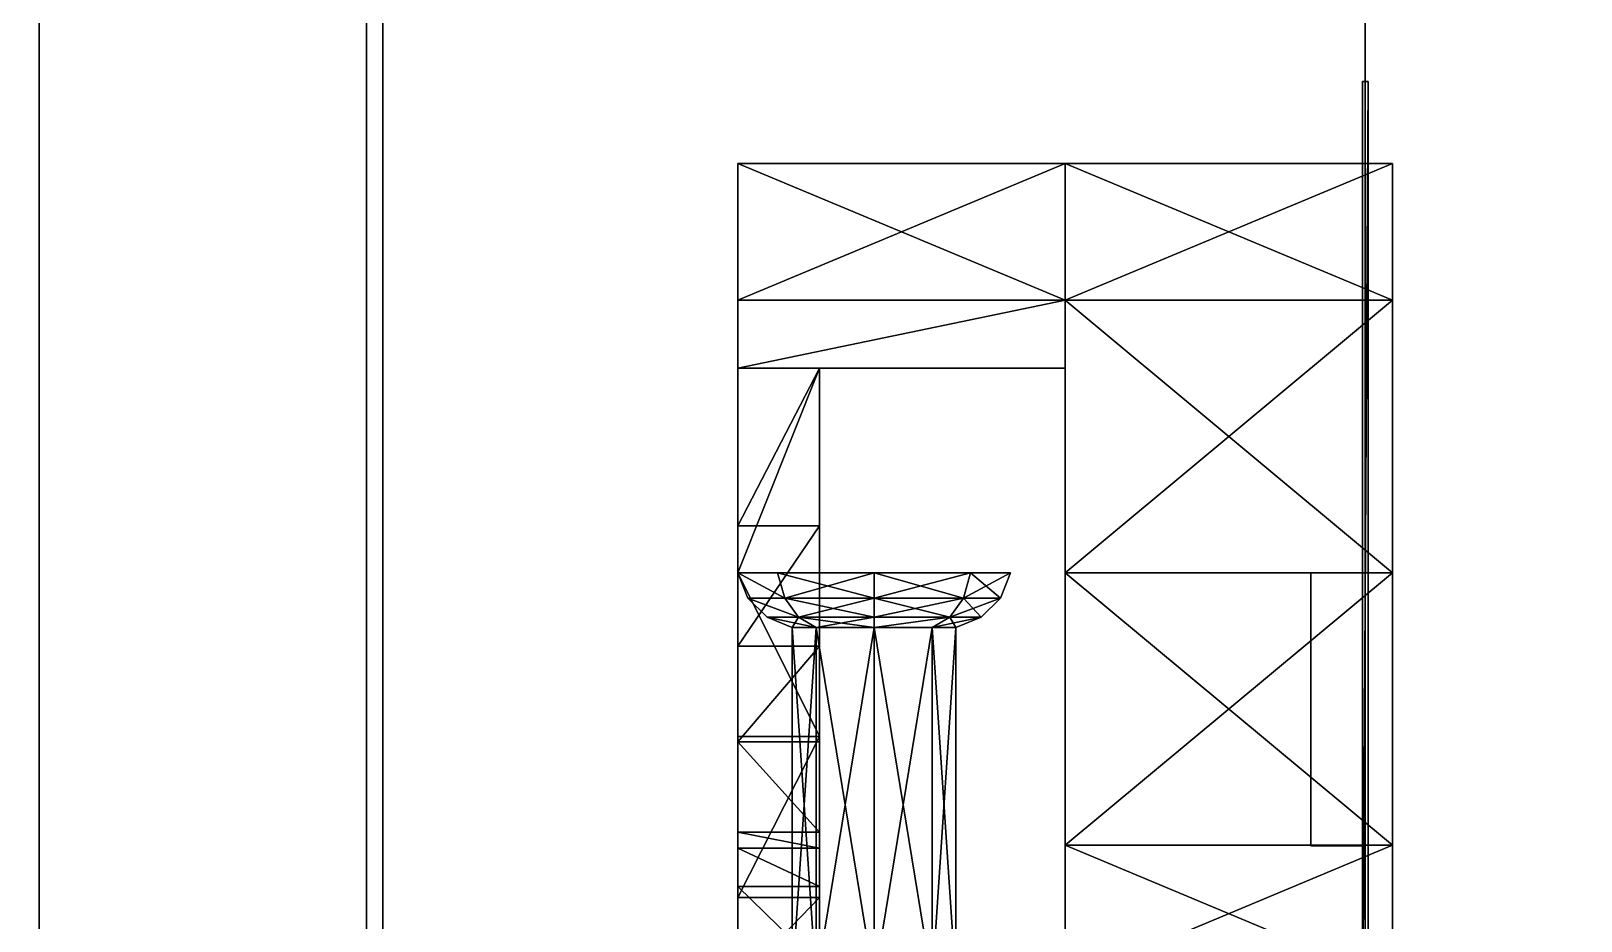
# Model space of a CAD drawing. Extents: x -150 to 2334, y -150 to 2984.
# Drawn here: x 2139.55 to 2167.95, y 2273.41 to 2289.72 of the extents above; entities that cross this region are included whole.
import ezdxf

# ---------------------------------------------------------------- set-up
doc = ezdxf.new("R2010")
doc.units = 0
for name, color, linetype in [('LAYER0', 7, 'CONTINUOUS'), ('LAYER5', 7, 'CONTINUOUS'), ('LAYER834', 250, 'CONTINUOUS'), ('LAYER845', 250, 'CONTINUOUS'), ('LAYER846', 250, 'CONTINUOUS'), ('LAYER847', 250, 'CONTINUOUS'), ('LAYER852', 9, 'CONTINUOUS'), ('LAYER853', 254, 'CONTINUOUS'), ('LAYER854', 7, 'CONTINUOUS')]:
    doc.layers.add(name, color=color, linetype=linetype)

msp = doc.modelspace()

# ---------------------------------------------------------------- linework, layer by layer
at = {"layer": 'LAYER0', "invisible_edges": 1}
for points in [[(2334, 2984, -5), (-150, -150, -5), (-150, 2984, -5), (2334, 2984, -5)], [(-150, -150, -5), (2334, 2984, -5), (2334, -150, -5), (-150, -150, -5)], [(2334, -150), (-150, 2984), (-150, -150), (2334, -150)], [(-150, 2984), (2334, -150), (2334, 2984), (-150, 2984)]]:
    msp.add_3dface(points, dxfattribs=at)
at = {"layer": 'LAYER5'}
for points, invisible_edges in [([(2164, 2814), (2184, 2834), (2164, 20), (2164, 2814)], 3), ([(2184, 0), (2164, 20), (2184, 2834), (2184, 0)], 3), ([(2184, 2834, 100), (2164, 2814, 100), (2184, 0, 100), (2184, 2834, 100)], 3), ([(2164, 2814, 100), (2164, 20), (2164, 20, 100), (2164, 2814, 100)], 1), ([(2164, 20), (2164, 2814, 100), (2164, 2814), (2164, 20)], 1), ([(2164, 20, 100), (2184, 0, 100), (2164, 2814, 100), (2164, 20, 100)], 3)]:
    msp.add_3dface(points, dxfattribs=dict(at, invisible_edges=invisible_edges))
at = {"layer": 'LAYER834', "invisible_edges": 1}
for points in [[(2164, 2255.792, 80), (1844, 2775.792, 80), (2164, 2775.792, 80), (2164, 2255.792, 80)], [(1844, 2775.792, 80), (2164, 2255.792, 80), (1844, 2255.792, 80), (1844, 2775.792, 80)], [(1844, 2255.792, 98), (2164, 2775.792, 98), (1844, 2775.792, 98), (1844, 2255.792, 98)], [(2164, 2775.792, 98), (1844, 2255.792, 98), (2164, 2255.792, 98), (2164, 2775.792, 98)], [(2164, 2775.792, 98), (2164, 2255.792, 80), (2164, 2775.792, 80), (2164, 2775.792, 98)], [(2164, 2255.792, 80), (2164, 2775.792, 98), (2164, 2255.792, 98), (2164, 2255.792, 80)]]:
    msp.add_3dface(points, dxfattribs=at)
at = {"layer": 'LAYER845', "invisible_edges": 1}
for points in [[(2164, 2775.792, 2349), (1844, 2255.792, 2349), (2164, 2255.792, 2349), (2164, 2775.792, 2349)], [(1844, 2255.792, 2349), (2164, 2775.792, 2349), (1844, 2775.792, 2349), (1844, 2255.792, 2349)], [(1844, 2775.792, 2331), (2164, 2255.792, 2331), (1844, 2255.792, 2331), (1844, 2775.792, 2331)], [(2164, 2255.792, 2331), (1844, 2775.792, 2331), (2164, 2775.792, 2331), (2164, 2255.792, 2331)], [(2164, 2255.792, 2331), (2164, 2775.792, 2349), (2164, 2255.792, 2349), (2164, 2255.792, 2331)], [(2164, 2775.792, 2349), (2164, 2255.792, 2331), (2164, 2775.792, 2331), (2164, 2775.792, 2349)]]:
    msp.add_3dface(points, dxfattribs=at)
at = {"layer": 'LAYER846', "invisible_edges": 1}
for points in [[(2139.7, 2251.792, 2335), (2139.7, 2779.792, 94), (2139.7, 2251.792, 94), (2139.7, 2251.792, 2335)], [(2139.7, 2779.792, 94), (2139.7, 2251.792, 2335), (2139.7, 2779.792, 2335), (2139.7, 2779.792, 94)], [(2145.7, 2251.792, 94), (2139.7, 2779.792, 94), (2145.7, 2779.792, 94), (2145.7, 2251.792, 94)], [(2139.7, 2779.792, 94), (2145.7, 2251.792, 94), (2139.7, 2251.792, 94), (2139.7, 2779.792, 94)], [(2139.7, 2251.792, 2335), (2145.7, 2779.792, 2335), (2139.7, 2779.792, 2335), (2139.7, 2251.792, 2335)], [(2145.7, 2779.792, 2335), (2139.7, 2251.792, 2335), (2145.7, 2251.792, 2335), (2145.7, 2779.792, 2335)], [(2145.7, 2779.792, 2335), (2145.7, 2251.792, 94), (2145.7, 2779.792, 94), (2145.7, 2779.792, 2335)], [(2145.7, 2251.792, 94), (2145.7, 2779.792, 2335), (2145.7, 2251.792, 2335), (2145.7, 2251.792, 94)]]:
    msp.add_3dface(points, dxfattribs=at)
at = {"layer": 'LAYER847', "invisible_edges": 1}
for points in [[(2146, 2255.792, 1154.5), (2164, 2775.792, 1154.5), (2164, 2255.792, 1154.5), (2146, 2255.792, 1154.5)], [(2164, 2775.792, 1154.5), (2146, 2255.792, 1154.5), (2146, 2775.792, 1154.5), (2164, 2775.792, 1154.5)], [(2146, 2775.792, 1274.5), (2164, 2255.792, 1274.5), (2164, 2775.792, 1274.5), (2146, 2775.792, 1274.5)], [(2164, 2255.792, 1274.5), (2146, 2775.792, 1274.5), (2146, 2255.792, 1274.5), (2164, 2255.792, 1274.5)], [(2146, 2255.792, 1154.5), (2146, 2775.792, 1274.5), (2146, 2775.792, 1154.5), (2146, 2255.792, 1154.5)], [(2146, 2775.792, 1274.5), (2146, 2255.792, 1154.5), (2146, 2255.792, 1274.5), (2146, 2775.792, 1274.5)], [(2164, 2255.792, 1274.5), (2164, 2775.792, 1154.5), (2164, 2775.792, 1274.5), (2164, 2255.792, 1274.5)], [(2164, 2775.792, 1154.5), (2164, 2255.792, 1274.5), (2164, 2255.792, 1154.5), (2164, 2775.792, 1154.5)]]:
    msp.add_3dface(points, dxfattribs=at)
at = {"layer": 'LAYER852'}
for points in [[(2152.5, 2279.792, 1186.5), (2153.364, 2279.33, 1188.136), (2153.232, 2279.792, 1188.268), (2152.5, 2279.792, 1186.5)], [(2152.687, 2279.33, 1186.5), (2153.364, 2279.33, 1188.136), (2152.5, 2279.792, 1186.5), (2152.687, 2279.33, 1186.5)], [(2153.364, 2279.33, 1184.864), (2152.5, 2279.792, 1186.5), (2153.232, 2279.792, 1184.732), (2153.364, 2279.33, 1184.864)], [(2152.687, 2279.33, 1186.5), (2152.5, 2279.792, 1186.5), (2153.364, 2279.33, 1184.864), (2152.687, 2279.33, 1186.5)], [(2153.232, 2279.792, 1184.732), (2153.232, 2279.792, 1188.268), (2152.5, 2279.792, 1186.5), (2153.232, 2279.792, 1184.732)], [(2152.5, 2279.792, 1186.5), (2155, 2279.792, 1184), (2153.232, 2279.792, 1184.732), (2152.5, 2279.792, 1186.5)], [(2153.232, 2279.792, 1188.268), (2155, 2279.792, 1184), (2152.5, 2279.792, 1186.5), (2153.232, 2279.792, 1188.268)], [(2153.232, 2279.792, 1188.268), (2155, 2279.33, 1188.814), (2155, 2279.792, 1189), (2153.232, 2279.792, 1188.268)], [(2153.364, 2279.33, 1188.136), (2155, 2279.33, 1188.814), (2153.232, 2279.792, 1188.268), (2153.364, 2279.33, 1188.136)], [(2155, 2279.792, 1184), (2153.364, 2279.33, 1184.864), (2153.232, 2279.792, 1184.732), (2155, 2279.792, 1184)], [(2155, 2279.792, 1184), (2153.232, 2279.792, 1188.268), (2153.232, 2279.792, 1184.732), (2155, 2279.792, 1184)], [(2155, 2279.792, 1184), (2155, 2279.792, 1189), (2153.232, 2279.792, 1188.268), (2155, 2279.792, 1184)], [(2153.232, 2279.792, 1188.268), (2156.768, 2279.792, 1184.732), (2155, 2279.792, 1184), (2153.232, 2279.792, 1188.268)], [(2155, 2279.792, 1189), (2156.768, 2279.792, 1184.732), (2153.232, 2279.792, 1188.268), (2155, 2279.792, 1189)], [(2155, 2279.33, 1184.186), (2153.364, 2279.33, 1184.864), (2155, 2279.792, 1184), (2155, 2279.33, 1184.186)], [(2155, 2279.792, 1189), (2156.636, 2279.33, 1188.136), (2156.768, 2279.792, 1188.268), (2155, 2279.792, 1189)], [(2155, 2279.33, 1188.814), (2156.636, 2279.33, 1188.136), (2155, 2279.792, 1189), (2155, 2279.33, 1188.814)], [(2156.768, 2279.792, 1184.732), (2155, 2279.33, 1184.186), (2155, 2279.792, 1184), (2156.768, 2279.792, 1184.732)], [(2156.636, 2279.33, 1184.864), (2155, 2279.33, 1184.186), (2156.768, 2279.792, 1184.732), (2156.636, 2279.33, 1184.864)], [(2156.768, 2279.792, 1184.732), (2155, 2279.792, 1189), (2155, 2279.792, 1184), (2156.768, 2279.792, 1184.732)], [(2156.768, 2279.792, 1184.732), (2156.768, 2279.792, 1188.268), (2155, 2279.792, 1189), (2156.768, 2279.792, 1184.732)], [(2155, 2279.792, 1189), (2157.5, 2279.792, 1186.5), (2156.768, 2279.792, 1184.732), (2155, 2279.792, 1189)], [(2156.768, 2279.792, 1188.268), (2157.5, 2279.792, 1186.5), (2155, 2279.792, 1189), (2156.768, 2279.792, 1188.268)], [(2156.636, 2279.33, 1184.864), (2157.5, 2279.792, 1186.5), (2157.313, 2279.33, 1186.5), (2156.636, 2279.33, 1184.864)], [(2156.768, 2279.792, 1184.732), (2157.5, 2279.792, 1186.5), (2156.636, 2279.33, 1184.864), (2156.768, 2279.792, 1184.732)], [(2157.313, 2279.33, 1186.5), (2156.768, 2279.792, 1188.268), (2156.636, 2279.33, 1188.136), (2157.313, 2279.33, 1186.5)], [(2157.5, 2279.792, 1186.5), (2156.768, 2279.792, 1188.268), (2157.313, 2279.33, 1186.5), (2157.5, 2279.792, 1186.5)], [(2157.5, 2279.792, 1186.5), (2156.768, 2279.792, 1188.268), (2156.768, 2279.792, 1184.732), (2157.5, 2279.792, 1186.5)], [(2152.687, 2279.33, 1186.5), (2153.613, 2278.979, 1187.887), (2153.364, 2279.33, 1188.136), (2152.687, 2279.33, 1186.5)], [(2153.038, 2278.979, 1186.5), (2153.613, 2278.979, 1187.887), (2152.687, 2279.33, 1186.5), (2153.038, 2278.979, 1186.5)], [(2152.687, 2279.33, 1186.5), (2153.613, 2278.979, 1185.113), (2153.038, 2278.979, 1186.5), (2152.687, 2279.33, 1186.5)], [(2153.364, 2279.33, 1184.864), (2153.613, 2278.979, 1185.113), (2152.687, 2279.33, 1186.5), (2153.364, 2279.33, 1184.864)], [(2153.364, 2279.33, 1188.136), (2155, 2278.979, 1188.462), (2155, 2279.33, 1188.814), (2153.364, 2279.33, 1188.136)], [(2153.613, 2278.979, 1187.887), (2155, 2278.979, 1188.462), (2153.364, 2279.33, 1188.136), (2153.613, 2278.979, 1187.887)], [(2155, 2279.33, 1184.186), (2153.613, 2278.979, 1185.113), (2153.364, 2279.33, 1184.864), (2155, 2279.33, 1184.186)], [(2155, 2278.979, 1184.538), (2153.613, 2278.979, 1185.113), (2155, 2279.33, 1184.186), (2155, 2278.979, 1184.538)], [(2155, 2279.33, 1188.814), (2156.387, 2278.979, 1187.887), (2156.636, 2279.33, 1188.136), (2155, 2279.33, 1188.814)], [(2155, 2278.979, 1188.462), (2156.387, 2278.979, 1187.887), (2155, 2279.33, 1188.814), (2155, 2278.979, 1188.462)], [(2156.636, 2279.33, 1184.864), (2155, 2278.979, 1184.538), (2155, 2279.33, 1184.186), (2156.636, 2279.33, 1184.864)], [(2156.387, 2278.979, 1185.113), (2155, 2278.979, 1184.538), (2156.636, 2279.33, 1184.864), (2156.387, 2278.979, 1185.113)], [(2156.387, 2278.979, 1185.113), (2157.313, 2279.33, 1186.5), (2156.962, 2278.979, 1186.5), (2156.387, 2278.979, 1185.113)], [(2156.636, 2279.33, 1184.864), (2157.313, 2279.33, 1186.5), (2156.387, 2278.979, 1185.113), (2156.636, 2279.33, 1184.864)], [(2156.962, 2278.979, 1186.5), (2156.636, 2279.33, 1188.136), (2156.387, 2278.979, 1187.887), (2156.962, 2278.979, 1186.5)], [(2157.313, 2279.33, 1186.5), (2156.636, 2279.33, 1188.136), (2156.962, 2278.979, 1186.5), (2157.313, 2279.33, 1186.5)], [(2153.038, 2278.979, 1186.5), (2153.939, 2278.792, 1187.561), (2153.613, 2278.979, 1187.887), (2153.038, 2278.979, 1186.5)], [(2153.5, 2278.792, 1186.5), (2153.939, 2278.792, 1187.561), (2153.038, 2278.979, 1186.5), (2153.5, 2278.792, 1186.5)], [(2153.613, 2278.979, 1185.113), (2153.5, 2278.792, 1186.5), (2153.038, 2278.979, 1186.5), (2153.613, 2278.979, 1185.113)], [(2153.939, 2278.792, 1185.439), (2153.5, 2278.792, 1186.5), (2153.613, 2278.979, 1185.113), (2153.939, 2278.792, 1185.439)], [(2153.5, 2272.292, 1186.5), (2153.939, 2278.792, 1187.561), (2153.5, 2278.792, 1186.5), (2153.5, 2272.292, 1186.5)], [(2153.939, 2272.292, 1187.561), (2153.939, 2278.792, 1187.561), (2153.5, 2272.292, 1186.5), (2153.939, 2272.292, 1187.561)], [(2153.5, 2278.792, 1186.5), (2153.939, 2272.292, 1185.439), (2153.5, 2272.292, 1186.5), (2153.5, 2278.792, 1186.5)], [(2153.939, 2278.792, 1185.439), (2153.939, 2272.292, 1185.439), (2153.5, 2278.792, 1186.5), (2153.939, 2278.792, 1185.439)], [(2153.613, 2278.979, 1187.887), (2155, 2278.792, 1188), (2155, 2278.979, 1188.462), (2153.613, 2278.979, 1187.887)], [(2153.939, 2278.792, 1187.561), (2155, 2278.792, 1188), (2153.613, 2278.979, 1187.887), (2153.939, 2278.792, 1187.561)], [(2155, 2278.979, 1184.538), (2153.939, 2278.792, 1185.439), (2153.613, 2278.979, 1185.113), (2155, 2278.979, 1184.538)], [(2155, 2278.792, 1185), (2153.939, 2278.792, 1185.439), (2155, 2278.979, 1184.538), (2155, 2278.792, 1185)], [(2153.939, 2272.292, 1187.561), (2155, 2278.792, 1188), (2153.939, 2278.792, 1187.561), (2153.939, 2272.292, 1187.561)], [(2155, 2272.292, 1188), (2155, 2278.792, 1188), (2153.939, 2272.292, 1187.561), (2155, 2272.292, 1188)], [(2155, 2272.292, 1185), (2153.939, 2278.792, 1185.439), (2155, 2278.792, 1185), (2155, 2272.292, 1185)], [(2153.939, 2272.292, 1185.439), (2153.939, 2278.792, 1185.439), (2155, 2272.292, 1185), (2153.939, 2272.292, 1185.439)], [(2155, 2278.792, 1188), (2156.387, 2278.979, 1187.887), (2155, 2278.979, 1188.462), (2155, 2278.792, 1188)], [(2156.061, 2278.792, 1187.561), (2156.387, 2278.979, 1187.887), (2155, 2278.792, 1188), (2156.061, 2278.792, 1187.561)], [(2156.387, 2278.979, 1185.113), (2155, 2278.792, 1185), (2155, 2278.979, 1184.538), (2156.387, 2278.979, 1185.113)], [(2156.061, 2278.792, 1185.439), (2155, 2278.792, 1185), (2156.387, 2278.979, 1185.113), (2156.061, 2278.792, 1185.439)], [(2155, 2272.292, 1188), (2156.061, 2278.792, 1187.561), (2155, 2278.792, 1188), (2155, 2272.292, 1188)], [(2156.061, 2272.292, 1187.561), (2156.061, 2278.792, 1187.561), (2155, 2272.292, 1188), (2156.061, 2272.292, 1187.561)], [(2155, 2278.792, 1185), (2156.061, 2272.292, 1185.439), (2155, 2272.292, 1185), (2155, 2278.792, 1185)], [(2156.061, 2278.792, 1185.439), (2156.061, 2272.292, 1185.439), (2155, 2278.792, 1185), (2156.061, 2278.792, 1185.439)], [(2156.061, 2278.792, 1185.439), (2156.962, 2278.979, 1186.5), (2156.5, 2278.792, 1186.5), (2156.061, 2278.792, 1185.439)], [(2156.387, 2278.979, 1185.113), (2156.962, 2278.979, 1186.5), (2156.061, 2278.792, 1185.439), (2156.387, 2278.979, 1185.113)], [(2156.5, 2278.792, 1186.5), (2156.387, 2278.979, 1187.887), (2156.061, 2278.792, 1187.561), (2156.5, 2278.792, 1186.5)], [(2156.061, 2278.792, 1185.439), (2156.5, 2272.292, 1186.5), (2156.5, 2278.792, 1186.5), (2156.061, 2278.792, 1185.439)], [(2156.061, 2272.292, 1185.439), (2156.5, 2272.292, 1186.5), (2156.061, 2278.792, 1185.439), (2156.061, 2272.292, 1185.439)], [(2156.061, 2272.292, 1187.561), (2156.5, 2278.792, 1186.5), (2156.061, 2278.792, 1187.561), (2156.061, 2272.292, 1187.561)], [(2156.5, 2272.292, 1186.5), (2156.5, 2278.792, 1186.5), (2156.061, 2272.292, 1187.561), (2156.5, 2272.292, 1186.5)], [(2156.061, 2278.792, 1187.561), (2156.5, 2272.292, 1186.5), (2156.5, 2278.792, 1186.5), (2156.061, 2278.792, 1187.561)], [(2156.061, 2272.292, 1187.561), (2156.5, 2272.292, 1186.5), (2156.061, 2278.792, 1187.561), (2156.061, 2272.292, 1187.561)], [(2156.061, 2278.792, 1185.439), (2156.5, 2272.292, 1186.5), (2156.061, 2272.292, 1185.439), (2156.061, 2278.792, 1185.439)], [(2156.5, 2278.792, 1186.5), (2156.5, 2272.292, 1186.5), (2156.061, 2278.792, 1185.439), (2156.5, 2278.792, 1186.5)], [(2156.061, 2278.792, 1185.439), (2156.5, 2272.292, 1186.5), (2156.061, 2272.292, 1185.439), (2156.061, 2278.792, 1185.439)], [(2156.5, 2278.792, 1186.5), (2156.5, 2272.292, 1186.5), (2156.061, 2278.792, 1185.439), (2156.5, 2278.792, 1186.5)], [(2156.962, 2278.979, 1186.5), (2156.387, 2278.979, 1187.887), (2156.5, 2278.792, 1186.5), (2156.962, 2278.979, 1186.5)]]:
    msp.add_3dface(points, dxfattribs=at)
at = {"layer": 'LAYER853'}
for points in [[(2163.95, 2270.792, 1195.5), (2164.05, 2288.792, 1195.5), (2163.95, 2288.792, 1195.5), (2163.95, 2270.792, 1195.5)], [(2164.05, 2270.792, 1195.5), (2164.05, 2288.792, 1195.5), (2163.95, 2270.792, 1195.5), (2164.05, 2270.792, 1195.5)], [(2163.95, 2288.792, 1195.5), (2164.05, 2288.792, 1177.5), (2163.95, 2288.792, 1177.5), (2163.95, 2288.792, 1195.5)], [(2164.05, 2288.792, 1195.5), (2164.05, 2288.792, 1177.5), (2163.95, 2288.792, 1195.5), (2164.05, 2288.792, 1195.5)], [(2164.05, 2288.792, 1177.5), (2163.95, 2270.792, 1177.5), (2164.05, 2270.792, 1177.5), (2164.05, 2288.792, 1177.5)], [(2163.95, 2288.792, 1177.5), (2163.95, 2270.792, 1177.5), (2164.05, 2288.792, 1177.5), (2163.95, 2288.792, 1177.5)], [(2163.95, 2288.792, 1177.5), (2163.95, 2270.792, 1195.5), (2163.95, 2288.792, 1195.5), (2163.95, 2288.792, 1177.5)], [(2163.95, 2270.792, 1177.5), (2163.95, 2270.792, 1195.5), (2163.95, 2288.792, 1177.5), (2163.95, 2270.792, 1177.5)], [(2164.05, 2288.792, 1195.5), (2164.05, 2270.792, 1177.5), (2164.05, 2288.792, 1177.5), (2164.05, 2288.792, 1195.5)], [(2164.05, 2270.792, 1195.5), (2164.05, 2270.792, 1177.5), (2164.05, 2288.792, 1195.5), (2164.05, 2270.792, 1195.5)], [(2158.5, 2284.785, 1191.493), (2152.5, 2287.292, 1186.5), (2152.5, 2284.785, 1191.493), (2158.5, 2284.785, 1191.493)], [(2158.5, 2287.292, 1186.5), (2152.5, 2287.292, 1186.5), (2158.5, 2284.785, 1191.493), (2158.5, 2287.292, 1186.5)], [(2158.5, 2287.292, 1186.5), (2152.5, 2284.785, 1181.507), (2152.5, 2287.292, 1186.5), (2158.5, 2287.292, 1186.5)], [(2158.5, 2284.785, 1181.507), (2152.5, 2284.785, 1181.507), (2158.5, 2287.292, 1186.5), (2158.5, 2284.785, 1181.507)], [(2152.5, 2287.292, 1186.5), (2152.5, 2283.542, 1180.554), (2152.5, 2283.542, 1186.281), (2152.5, 2287.292, 1186.5)], [(2152.5, 2284.785, 1181.507), (2152.5, 2283.542, 1180.554), (2152.5, 2287.292, 1186.5), (2152.5, 2284.785, 1181.507)], [(2152.5, 2283.542, 1192.007), (2152.5, 2287.292, 1186.5), (2152.5, 2283.542, 1186.281), (2152.5, 2283.542, 1192.007)], [(2152.5, 2284.785, 1191.493), (2152.5, 2287.292, 1186.5), (2152.5, 2283.542, 1192.007), (2152.5, 2284.785, 1191.493)], [(2158.5, 2284.785, 1191.493), (2164.5, 2287.292, 1186.5), (2158.5, 2287.292, 1186.5), (2158.5, 2284.785, 1191.493)], [(2164.5, 2284.785, 1191.493), (2164.5, 2287.292, 1186.5), (2158.5, 2284.785, 1191.493), (2164.5, 2284.785, 1191.493)], [(2158.5, 2279.792, 1179), (2158.5, 2287.292, 1186.5), (2158.5, 2284.785, 1181.507), (2158.5, 2279.792, 1179)], [(2158.5, 2274.799, 1181.507), (2158.5, 2287.292, 1186.5), (2158.5, 2279.792, 1179), (2158.5, 2274.799, 1181.507)], [(2158.5, 2274.799, 1181.507), (2158.5, 2284.785, 1191.493), (2158.5, 2287.292, 1186.5), (2158.5, 2274.799, 1181.507)], [(2158.5, 2283.542, 1192.007), (2158.5, 2287.292, 1186.5), (2158.5, 2284.785, 1191.493), (2158.5, 2283.542, 1192.007)], [(2158.5, 2283.542, 1186.281), (2158.5, 2287.292, 1186.5), (2158.5, 2283.542, 1192.007), (2158.5, 2283.542, 1186.281)], [(2158.5, 2283.542, 1180.554), (2158.5, 2287.292, 1186.5), (2158.5, 2283.542, 1186.281), (2158.5, 2283.542, 1180.554)], [(2158.5, 2284.785, 1181.507), (2158.5, 2287.292, 1186.5), (2158.5, 2283.542, 1180.554), (2158.5, 2284.785, 1181.507)], [(2158.5, 2287.292, 1186.5), (2164.5, 2284.785, 1181.507), (2158.5, 2284.785, 1181.507), (2158.5, 2287.292, 1186.5)], [(2164.5, 2287.292, 1186.5), (2164.5, 2284.785, 1181.507), (2158.5, 2287.292, 1186.5), (2164.5, 2287.292, 1186.5)], [(2164.5, 2284.785, 1191.493), (2164.5, 2274.799, 1191.493), (2164.5, 2287.292, 1186.5), (2164.5, 2284.785, 1191.493)], [(2164.5, 2279.792, 1179), (2164.5, 2287.292, 1186.5), (2164.5, 2274.799, 1181.507), (2164.5, 2279.792, 1179)], [(2164.5, 2284.785, 1181.507), (2164.5, 2287.292, 1186.5), (2164.5, 2279.792, 1179), (2164.5, 2284.785, 1181.507)], [(2164.5, 2272.292, 1186.5), (2164.5, 2287.292, 1186.5), (2164.5, 2284.785, 1191.493), (2164.5, 2272.292, 1186.5)], [(2164.5, 2274.799, 1181.507), (2164.5, 2287.292, 1186.5), (2164.5, 2272.292, 1186.5), (2164.5, 2274.799, 1181.507)], [(2152.5, 2283.542, 1192.007), (2158.5, 2284.785, 1191.493), (2152.5, 2284.785, 1191.493), (2152.5, 2283.542, 1192.007)], [(2158.5, 2283.542, 1192.007), (2158.5, 2284.785, 1191.493), (2152.5, 2283.542, 1192.007), (2158.5, 2283.542, 1192.007)], [(2158.5, 2284.785, 1181.507), (2152.5, 2283.542, 1180.554), (2152.5, 2284.785, 1181.507), (2158.5, 2284.785, 1181.507)], [(2158.5, 2283.542, 1180.554), (2152.5, 2283.542, 1180.554), (2158.5, 2284.785, 1181.507), (2158.5, 2283.542, 1180.554)], [(2158.5, 2279.792, 1194), (2164.5, 2284.785, 1191.493), (2158.5, 2284.785, 1191.493), (2158.5, 2279.792, 1194)], [(2164.5, 2279.792, 1194), (2164.5, 2284.785, 1191.493), (2158.5, 2279.792, 1194), (2164.5, 2279.792, 1194)], [(2158.5, 2284.785, 1181.507), (2164.5, 2279.792, 1179), (2158.5, 2279.792, 1179), (2158.5, 2284.785, 1181.507)], [(2164.5, 2284.785, 1181.507), (2164.5, 2279.792, 1179), (2158.5, 2284.785, 1181.507), (2164.5, 2284.785, 1181.507)], [(2158.5, 2274.799, 1191.493), (2158.5, 2284.785, 1191.493), (2158.5, 2272.292, 1186.5), (2158.5, 2274.799, 1191.493)], [(2158.5, 2279.792, 1194), (2158.5, 2284.785, 1191.493), (2158.5, 2274.799, 1191.493), (2158.5, 2279.792, 1194)], [(2158.5, 2272.292, 1186.5), (2158.5, 2284.785, 1191.493), (2158.5, 2274.799, 1181.507), (2158.5, 2272.292, 1186.5)], [(2164.5, 2279.792, 1194), (2164.5, 2274.799, 1191.493), (2164.5, 2284.785, 1191.493), (2164.5, 2279.792, 1194)], [(2164.5, 2274.799, 1191.493), (2164.5, 2284.785, 1191.493), (2164.5, 2279.792, 1194), (2164.5, 2274.799, 1191.493)], [(2164.5, 2272.292, 1186.5), (2164.5, 2284.785, 1191.493), (2164.5, 2274.799, 1191.493), (2164.5, 2272.292, 1186.5)], [(2164.5, 2275.365, 1186.005), (2164.5, 2283.326, 1185.51), (2164.5, 2284.192, 1186.01), (2164.5, 2275.365, 1186.005)], [(2164.5, 2275.365, 1187.016), (2164.5, 2284.192, 1186.01), (2164.5, 2284.192, 1187.01), (2164.5, 2275.365, 1187.016)], [(2164.5, 2275.365, 1186.005), (2164.5, 2284.192, 1186.01), (2164.5, 2275.365, 1187.016), (2164.5, 2275.365, 1186.005)], [(2164.5, 2276.258, 1187.492), (2164.5, 2284.192, 1187.01), (2164.5, 2283.326, 1187.51), (2164.5, 2276.258, 1187.492)], [(2164.5, 2275.365, 1187.016), (2164.5, 2284.192, 1187.01), (2164.5, 2276.258, 1187.492), (2164.5, 2275.365, 1187.016)], [(2152.5, 2280.651, 1181.889), (2154, 2283.542, 1182.554), (2152.5, 2283.542, 1182.554), (2152.5, 2280.651, 1181.889)], [(2154, 2280.651, 1181.889), (2154, 2283.542, 1182.554), (2152.5, 2280.651, 1181.889), (2154, 2280.651, 1181.889)], [(2152.5, 2279.792, 1179), (2154, 2283.542, 1180.554), (2154, 2279.792, 1179), (2152.5, 2279.792, 1179)], [(2152.5, 2283.542, 1180.554), (2154, 2283.542, 1180.554), (2152.5, 2279.792, 1179), (2152.5, 2283.542, 1180.554)], [(2152.5, 2283.542, 1180.554), (2154, 2283.542, 1182.554), (2154, 2283.542, 1180.554), (2152.5, 2283.542, 1180.554)], [(2152.5, 2283.542, 1182.554), (2154, 2283.542, 1182.554), (2152.5, 2283.542, 1180.554), (2152.5, 2283.542, 1182.554)], [(2158.5, 2283.542, 1180.554), (2152.5, 2283.542, 1192.007), (2152.5, 2283.542, 1180.554), (2158.5, 2283.542, 1180.554)], [(2158.5, 2283.542, 1192.007), (2152.5, 2283.542, 1192.007), (2158.5, 2283.542, 1180.554), (2158.5, 2283.542, 1192.007)], [(2152.5, 2279.792, 1179), (2152.5, 2283.542, 1182.554), (2152.5, 2283.542, 1180.554), (2152.5, 2279.792, 1179)], [(2152.5, 2280.651, 1181.889), (2152.5, 2283.542, 1182.554), (2152.5, 2279.792, 1179), (2152.5, 2280.651, 1181.889)], [(2154, 2280.651, 1181.889), (2154, 2283.542, 1180.554), (2154, 2283.542, 1182.554), (2154, 2280.651, 1181.889)], [(2154, 2279.792, 1179), (2154, 2283.542, 1180.554), (2154, 2280.651, 1181.889), (2154, 2279.792, 1179)], [(2154, 2279.792, 1179), (2154, 2283.542, 1182.554), (2154, 2280.651, 1181.889), (2154, 2279.792, 1179)], [(2154, 2283.542, 1180.554), (2154, 2283.542, 1182.554), (2154, 2279.792, 1179), (2154, 2283.542, 1180.554)], [(2164.5, 2276.238, 1185.493), (2164.5, 2283.326, 1185.51), (2164.5, 2275.365, 1186.005), (2164.5, 2276.238, 1185.493)], [(2164.5, 2280.81, 1182.966), (2164.5, 2280.792, 1190.055), (2164.5, 2280.298, 1182.093), (2164.5, 2280.81, 1182.966)], [(2164.5, 2280.298, 1182.093), (2164.5, 2280.792, 1190.055), (2164.5, 2280.292, 1190.921), (2164.5, 2280.298, 1182.093)], [(2152.5, 2278.447, 1182.301), (2154, 2280.651, 1181.889), (2152.5, 2280.651, 1181.889), (2152.5, 2278.447, 1182.301)], [(2154, 2278.447, 1182.301), (2154, 2280.651, 1181.889), (2152.5, 2278.447, 1182.301), (2154, 2278.447, 1182.301)], [(2152.5, 2276.792, 1180.554), (2152.5, 2280.651, 1181.889), (2152.5, 2279.792, 1179), (2152.5, 2276.792, 1180.554)], [(2152.5, 2278.447, 1182.301), (2152.5, 2280.651, 1181.889), (2152.5, 2276.792, 1180.554), (2152.5, 2278.447, 1182.301)], [(2154, 2276.792, 1180.554), (2154, 2280.651, 1181.889), (2154, 2279.792, 1179), (2154, 2276.792, 1180.554)], [(2154, 2278.447, 1182.301), (2154, 2280.651, 1181.889), (2154, 2276.792, 1180.554), (2154, 2278.447, 1182.301)], [(2154, 2276.792, 1180.554), (2154, 2280.651, 1181.889), (2154, 2278.447, 1182.301), (2154, 2276.792, 1180.554)], [(2154, 2279.792, 1179), (2154, 2280.651, 1181.889), (2154, 2276.792, 1180.554), (2154, 2279.792, 1179)], [(2164.5, 2280.298, 1182.093), (2164.5, 2280.292, 1190.921), (2164.5, 2279.286, 1182.093), (2164.5, 2280.298, 1182.093)], [(2164.5, 2279.286, 1182.093), (2164.5, 2280.292, 1190.921), (2164.5, 2279.292, 1190.921), (2164.5, 2279.286, 1182.093)], [(2152.5, 2279.792, 1179), (2154, 2276.792, 1180.554), (2152.5, 2276.792, 1180.554), (2152.5, 2279.792, 1179)], [(2154, 2279.792, 1179), (2154, 2276.792, 1180.554), (2152.5, 2279.792, 1179), (2154, 2279.792, 1179)], [(2158.5, 2274.799, 1191.493), (2164.5, 2279.792, 1194), (2158.5, 2279.792, 1194), (2158.5, 2274.799, 1191.493)], [(2164.5, 2274.799, 1191.493), (2164.5, 2279.792, 1194), (2158.5, 2274.799, 1191.493), (2164.5, 2274.799, 1191.493)], [(2158.5, 2279.792, 1179), (2164.5, 2274.799, 1181.507), (2158.5, 2274.799, 1181.507), (2158.5, 2279.792, 1179)], [(2164.5, 2279.792, 1179), (2164.5, 2274.799, 1181.507), (2158.5, 2279.792, 1179), (2164.5, 2279.792, 1179)], [(2164.5, 2278.811, 1182.987), (2164.5, 2279.292, 1190.921), (2164.5, 2278.792, 1190.055), (2164.5, 2278.811, 1182.987)], [(2164.5, 2279.286, 1182.093), (2164.5, 2279.292, 1190.921), (2164.5, 2278.811, 1182.987), (2164.5, 2279.286, 1182.093)], [(2152.5, 2276.692, 1184.446), (2154, 2278.447, 1182.301), (2152.5, 2278.447, 1182.301), (2152.5, 2276.692, 1184.446)], [(2154, 2276.692, 1184.446), (2154, 2278.447, 1182.301), (2152.5, 2276.692, 1184.446), (2154, 2276.692, 1184.446)], [(2152.5, 2273.846, 1183.5), (2152.5, 2278.447, 1182.301), (2152.5, 2276.792, 1180.554), (2152.5, 2273.846, 1183.5)], [(2152.5, 2276.692, 1184.446), (2152.5, 2278.447, 1182.301), (2152.5, 2273.846, 1183.5), (2152.5, 2276.692, 1184.446)], [(2154, 2273.846, 1183.5), (2154, 2278.447, 1182.301), (2154, 2276.692, 1184.446), (2154, 2273.846, 1183.5)], [(2154, 2276.792, 1180.554), (2154, 2278.447, 1182.301), (2154, 2273.846, 1183.5), (2154, 2276.792, 1180.554)], [(2154, 2276.792, 1180.554), (2152.5, 2273.846, 1183.5), (2152.5, 2276.792, 1180.554), (2154, 2276.792, 1180.554)], [(2154, 2273.846, 1183.5), (2152.5, 2273.846, 1183.5), (2154, 2276.792, 1180.554), (2154, 2273.846, 1183.5)], [(2152.5, 2272.292, 1186.5), (2152.5, 2276.692, 1184.446), (2152.5, 2273.846, 1183.5), (2152.5, 2272.292, 1186.5)], [(2152.5, 2275.042, 1186.5), (2152.5, 2276.692, 1184.446), (2152.5, 2272.292, 1186.5), (2152.5, 2275.042, 1186.5)], [(2154, 2275.042, 1186.5), (2152.5, 2276.692, 1184.446), (2152.5, 2275.042, 1186.5), (2154, 2275.042, 1186.5)], [(2154, 2276.692, 1184.446), (2152.5, 2276.692, 1184.446), (2154, 2275.042, 1186.5), (2154, 2276.692, 1184.446)], [(2154, 2272.292, 1186.5), (2154, 2276.692, 1184.446), (2154, 2275.042, 1186.5), (2154, 2272.292, 1186.5)], [(2154, 2273.846, 1183.5), (2154, 2276.692, 1184.446), (2154, 2272.292, 1186.5), (2154, 2273.846, 1183.5)], [(2152.5, 2272.438, 1186.854), (2152.5, 2275.042, 1186.5), (2152.5, 2272.292, 1186.5), (2152.5, 2272.438, 1186.854)], [(2152.5, 2274.749, 1187.207), (2152.5, 2275.042, 1186.5), (2152.5, 2272.438, 1186.854), (2152.5, 2274.749, 1187.207)], [(2154, 2274.749, 1187.207), (2152.5, 2275.042, 1186.5), (2152.5, 2274.749, 1187.207), (2154, 2274.749, 1187.207)], [(2154, 2275.042, 1186.5), (2152.5, 2275.042, 1186.5), (2154, 2274.749, 1187.207), (2154, 2275.042, 1186.5)], [(2154, 2272.438, 1186.854), (2154, 2275.042, 1186.5), (2154, 2274.749, 1187.207), (2154, 2272.438, 1186.854)], [(2154, 2272.292, 1186.5), (2154, 2275.042, 1186.5), (2154, 2272.438, 1186.854), (2154, 2272.292, 1186.5)], [(2158.5, 2272.292, 1186.5), (2164.5, 2274.799, 1191.493), (2158.5, 2274.799, 1191.493), (2158.5, 2272.292, 1186.5)], [(2164.5, 2272.292, 1186.5), (2164.5, 2274.799, 1191.493), (2158.5, 2272.292, 1186.5), (2164.5, 2272.292, 1186.5)], [(2158.5, 2274.799, 1181.507), (2164.5, 2272.292, 1186.5), (2158.5, 2272.292, 1186.5), (2158.5, 2274.799, 1181.507)], [(2164.5, 2274.799, 1181.507), (2164.5, 2272.292, 1186.5), (2158.5, 2274.799, 1181.507), (2164.5, 2274.799, 1181.507)], [(2152.5, 2272.585, 1187.207), (2152.5, 2274.749, 1187.207), (2152.5, 2272.438, 1186.854), (2152.5, 2272.585, 1187.207)], [(2152.5, 2274.042, 1188.25), (2152.5, 2274.749, 1187.207), (2152.5, 2272.585, 1187.207), (2152.5, 2274.042, 1188.25)], [(2154, 2274.042, 1188.25), (2152.5, 2274.749, 1187.207), (2152.5, 2274.042, 1188.25), (2154, 2274.042, 1188.25)], [(2154, 2274.749, 1187.207), (2152.5, 2274.749, 1187.207), (2154, 2274.042, 1188.25), (2154, 2274.749, 1187.207)], [(2154, 2272.585, 1187.207), (2154, 2274.749, 1187.207), (2154, 2274.042, 1188.25), (2154, 2272.585, 1187.207)], [(2154, 2272.438, 1186.854), (2154, 2274.749, 1187.207), (2154, 2272.585, 1187.207), (2154, 2272.438, 1186.854)], [(2154, 2272.585, 1187.207), (2152.5, 2274.042, 1188.25), (2152.5, 2272.585, 1187.207), (2154, 2272.585, 1187.207)], [(2154, 2274.042, 1188.25), (2152.5, 2274.042, 1188.25), (2154, 2272.585, 1187.207), (2154, 2274.042, 1188.25)], [(2154, 2273.846, 1183.5), (2152.5, 2272.292, 1186.5), (2152.5, 2273.846, 1183.5), (2154, 2273.846, 1183.5)], [(2154, 2272.292, 1186.5), (2152.5, 2272.292, 1186.5), (2154, 2273.846, 1183.5), (2154, 2272.292, 1186.5)]]:
    msp.add_3dface(points, dxfattribs=at)
at = {"layer": 'LAYER854', "invisible_edges": 1}
for points in [[(2164, 2279.792, 1186.5), (2163, 2279.792, 1191.5), (2164, 2279.792, 1191.5), (2164, 2279.792, 1186.5)], [(2163, 2279.792, 1191.5), (2164, 2279.792, 1186.5), (2163, 2279.792, 1186.5), (2163, 2279.792, 1191.5)], [(2163, 2279.792, 1191.5), (2164, 2274.792, 1191.5), (2164, 2279.792, 1191.5), (2163, 2279.792, 1191.5)], [(2164, 2274.792, 1191.5), (2163, 2279.792, 1191.5), (2163, 2274.792, 1191.5), (2164, 2274.792, 1191.5)], [(2163, 2274.792, 1186.5), (2164, 2279.792, 1186.5), (2164, 2274.792, 1186.5), (2163, 2274.792, 1186.5)], [(2164, 2279.792, 1186.5), (2163, 2274.792, 1186.5), (2163, 2279.792, 1186.5), (2164, 2279.792, 1186.5)], [(2163, 2279.792, 1191.5), (2163, 2274.792, 1186.5), (2163, 2274.792, 1191.5), (2163, 2279.792, 1191.5)], [(2163, 2274.792, 1186.5), (2163, 2279.792, 1191.5), (2163, 2279.792, 1186.5), (2163, 2274.792, 1186.5)], [(2164, 2279.792, 1186.5), (2164, 2274.792, 1191.5), (2164, 2274.792, 1186.5), (2164, 2279.792, 1186.5)], [(2164, 2274.792, 1191.5), (2164, 2279.792, 1186.5), (2164, 2279.792, 1191.5), (2164, 2274.792, 1191.5)], [(2163, 2274.792, 1186.5), (2164, 2274.792, 1191.5), (2163, 2274.792, 1191.5), (2163, 2274.792, 1186.5)], [(2164, 2274.792, 1191.5), (2163, 2274.792, 1186.5), (2164, 2274.792, 1186.5), (2164, 2274.792, 1191.5)]]:
    msp.add_3dface(points, dxfattribs=at)

doc.saveas('drawing.dxf')
